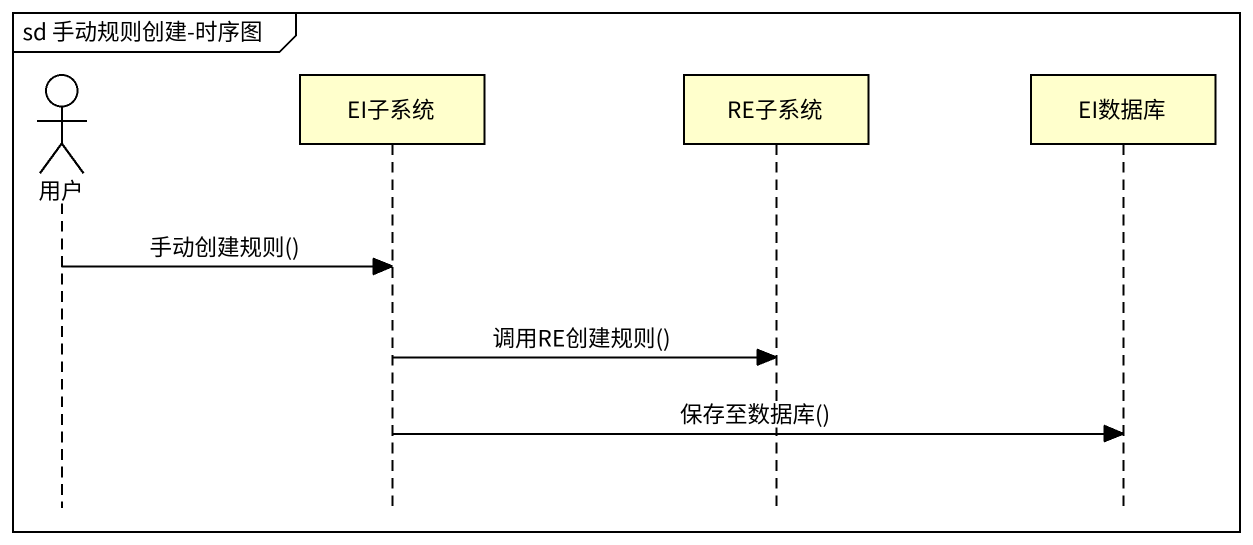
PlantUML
@startuml
mainframe sd 手动规则创建-时序图
hide footbox
actor 用户
participant EI子系统
participant RE子系统
participant EI数据库

用户 -> EI子系统 : 手动创建规则()
EI子系统 -> RE子系统 : 调用RE创建规则()
EI子系统 -> EI数据库 : 保存至数据库()
@enduml
